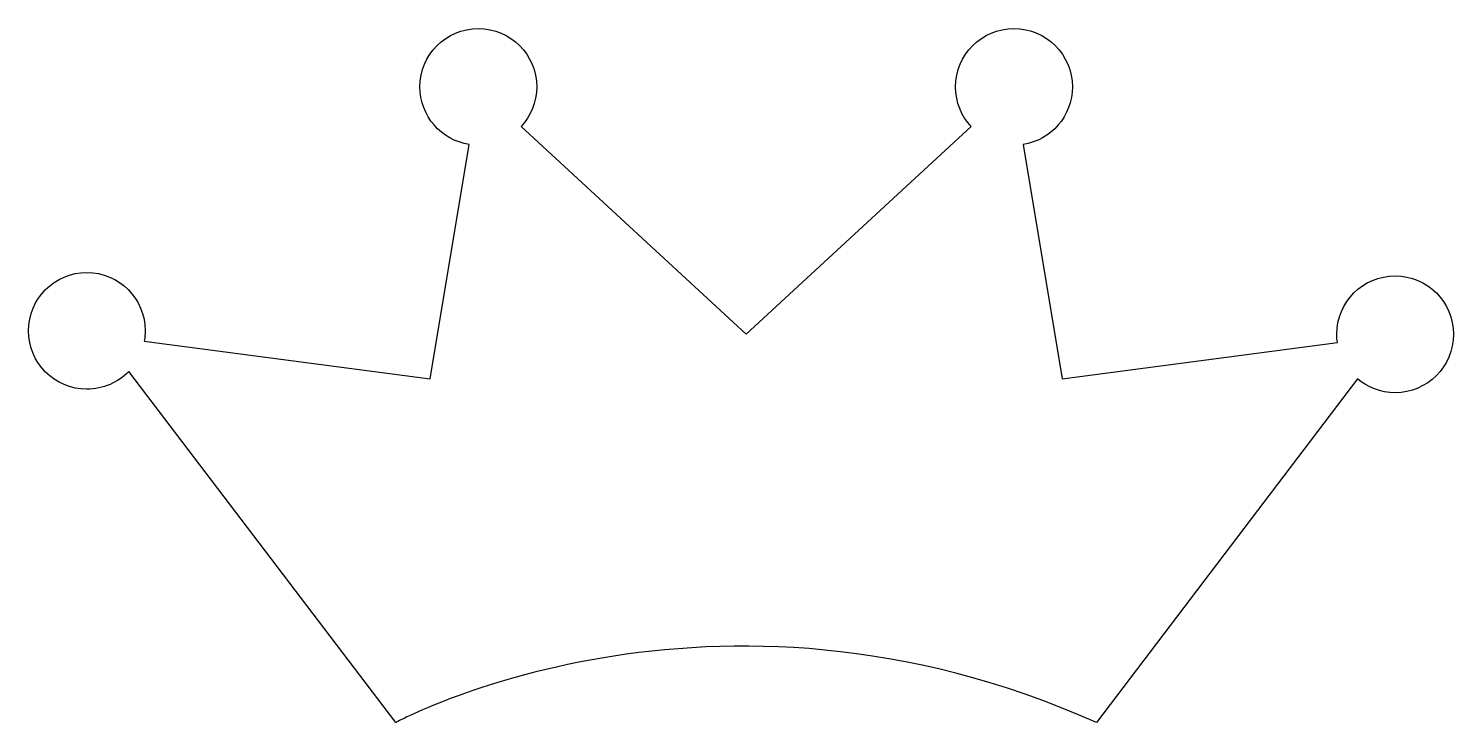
# Model space of a CAD drawing. Header units: centimetres. Extents: x -10.1 to 10.6, y -2.2 to 7.9.
import ezdxf

# ---------------------------------------------------------------- set-up
doc = ezdxf.new("R2010")
doc.units = ezdxf.units.CM
doc.header["$MEASUREMENT"] = 0
doc.layers.add('Camada 1', color=7, linetype='Continuous')

msp = doc.modelspace()

# ---------------------------------------------------------------- linework, layer by layer
at = {"layer": 'Camada 1'}
msp.add_open_spline([(9.75114, 4.30728), (9.28357, 4.30728), (8.90453, 3.92826), (8.90453, 3.46075), (8.90453, 3.46075), (8.90453, 3.42003), (8.90847, 3.38034), (8.914, 3.34116), (8.914, 3.34116), (8.914, 3.34116), (4.92064, 2.8134), (4.92064, 2.8134), (4.92064, 2.8134), (4.92064, 2.8134), (4.35631, 6.2111), (4.35631, 6.2111), (4.35631, 6.2111), (4.76057, 6.275), (5.07002, 6.62398), (5.07002, 7.04618), (5.07002, 7.04618), (5.07002, 7.5137), (4.69098, 7.89274), (4.22354, 7.89274), (4.22354, 7.89274), (3.75594, 7.89274), (3.37693, 7.5137), (3.37693, 7.04618), (3.37693, 7.04618), (3.37693, 6.82456), (3.46287, 6.62353), (3.60204, 6.47259), (3.60204, 6.47259), (3.60204, 6.47259), (0.33935, 3.46078), (0.33935, 3.46078), (0.33935, 3.46078), (0.33935, 3.46078), (-2.92367, 6.47261), (-2.92367, 6.47261), (-2.92367, 6.47261), (-2.78421, 6.62355), (-2.6984, 6.82459), (-2.6984, 7.0462), (-2.6984, 7.0462), (-2.6984, 7.51372), (-3.07742, 7.89276), (-3.54486, 7.89276), (-3.54486, 7.89276), (-4.01246, 7.89276), (-4.39147, 7.51372), (-4.39147, 7.0462), (-4.39147, 7.0462), (-4.39147, 6.62398), (-4.08204, 6.27502), (-3.67776, 6.21112), (-3.67776, 6.21112), (-3.67776, 6.21112), (-4.24222, 2.81342), (-4.24222, 2.81342), (-4.24222, 2.81342), (-4.24222, 2.81342), (-8.38903, 3.36307), (-8.38903, 3.36307), (-8.38903, 3.36307), (-8.38056, 3.41107), (-8.37532, 3.46017), (-8.37532, 3.51058), (-8.37532, 3.51058), (-8.37532, 3.9781), (-8.75434, 4.35711), (-9.22178, 4.35711), (-9.22178, 4.35711), (-9.68938, 4.35711), (-10.06839, 3.97809), (-10.06839, 3.51058), (-10.06839, 3.51058), (-10.06839, 3.04306), (-9.68937, 2.66405), (-9.22178, 2.66405), (-9.22178, 2.66405), (-8.98339, 2.66405), (-8.76834, 2.76303), (-8.61443, 2.92167), (-8.61443, 2.92167), (-8.61443, 2.92167), (-4.73998, -2.1664), (-4.73998, -2.1664), (-4.73998, -2.1664), (-4.73998, -2.1664), (-0.15867, 0.32346), (5.4188, -2.1664), (5.4188, -2.1664), (5.4188, -2.1664), (9.2034, 2.81597), (9.2034, 2.81597), (9.2034, 2.81597), (9.35106, 2.69037), (9.54201, 2.61423), (9.75122, 2.61423), (9.75122, 2.61423), (10.21866, 2.61423), (10.59768, 2.99327), (10.59768, 3.46079), (10.59768, 3.46079), (10.59762, 3.92827), (10.21858, 4.30728), (9.75114, 4.30728)], degree=3, knots=[0, 0, 0, 0, 0.03571429, 0.03571429, 0.03571429, 0.03571429, 0.07142857, 0.07142857, 0.07142857, 0.07142857, 0.10714286, 0.10714286, 0.10714286, 0.10714286, 0.14285714, 0.14285714, 0.14285714, 0.14285714, 0.17857143, 0.17857143, 0.17857143, 0.17857143, 0.21428571, 0.21428571, 0.21428571, 0.21428571, 0.25, 0.25, 0.25, 0.25, 0.28571429, 0.28571429, 0.28571429, 0.28571429, 0.32142857, 0.32142857, 0.32142857, 0.32142857, 0.35714286, 0.35714286, 0.35714286, 0.35714286, 0.39285714, 0.39285714, 0.39285714, 0.39285714, 0.42857143, 0.42857143, 0.42857143, 0.42857143, 0.46428571, 0.46428571, 0.46428571, 0.46428571, 0.5, 0.5, 0.5, 0.5, 0.53571429, 0.53571429, 0.53571429, 0.53571429, 0.57142857, 0.57142857, 0.57142857, 0.57142857, 0.60714286, 0.60714286, 0.60714286, 0.60714286, 0.64285714, 0.64285714, 0.64285714, 0.64285714, 0.67857143, 0.67857143, 0.67857143, 0.67857143, 0.71428571, 0.71428571, 0.71428571, 0.71428571, 0.75, 0.75, 0.75, 0.75, 0.78571429, 0.78571429, 0.78571429, 0.78571429, 0.82142857, 0.82142857, 0.82142857, 0.82142857, 0.85714286, 0.85714286, 0.85714286, 0.85714286, 0.89285714, 0.89285714, 0.89285714, 0.89285714, 0.92857143, 0.92857143, 0.92857143, 0.92857143, 1, 1, 1, 1], dxfattribs=at)

doc.saveas('drawing.dxf')
